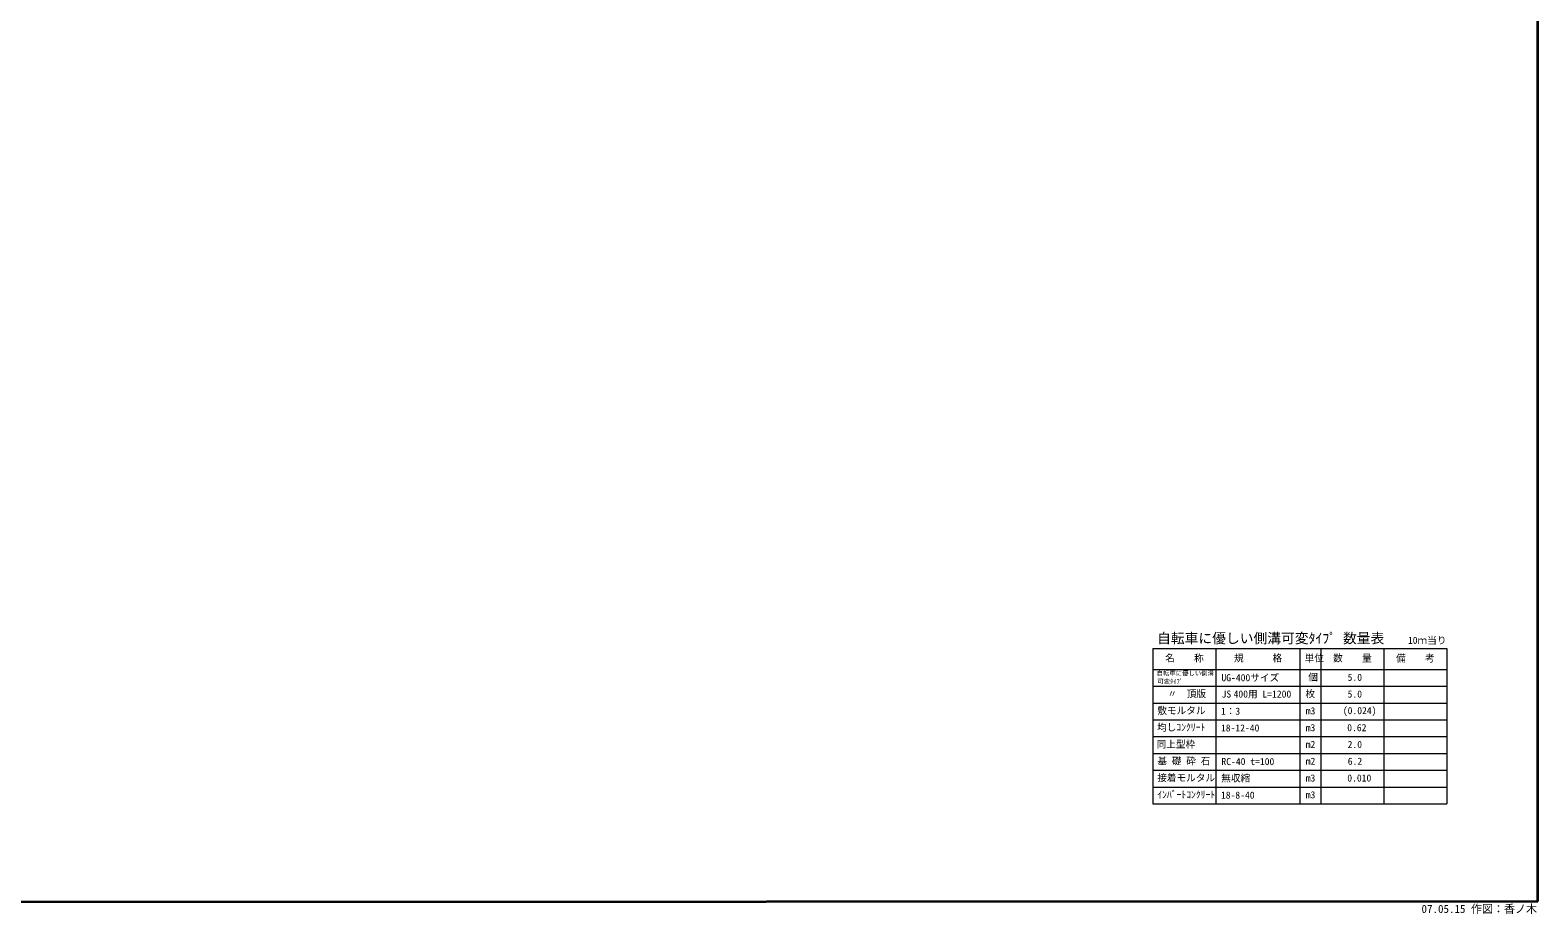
# Model space of a CAD drawing. Units: millimetres on the paper. Extents: x 15 to 1219, y 10 to 859.
# Drawn here: x 500 to 1219, y 10 to 431 of the extents above; entities that cross this region are included whole.
import ezdxf
from ezdxf.enums import TextEntityAlignment as Align

# ---------------------------------------------------------------- set-up
doc = ezdxf.new("R2010")
doc.units = ezdxf.units.MM
doc.layers.add('D-BMK-HTXT', color=7, linetype='Continuous', lineweight=13)
doc.layers.add('D-STR（構造物）', color=1, linetype='Continuous', lineweight=35)
doc.layers.add('D-STR-DIM（寸法）2', color=7, linetype='Continuous')
doc.styles.add('ＭＳ ゴシック', font='')
doc.styles.get('ＭＳ ゴシック').set_extended_font_data('MS Gothic')

msp = doc.modelspace()

# ---------------------------------------------------------------- linework, layer by layer
at = {"layer": 'D-BMK-HTXT'}
for p, q in [((1035.234, 136.405), (1035.234, 62.405)), ((1035.234, 136.405), (1175.234, 136.405)), ((1065.234, 136.405), (1065.234, 62.405)), ((1105.234, 136.405), (1105.234, 62.405)), ((1115.234, 136.405), (1115.234, 62.405)), ((1145.234, 136.405), (1145.234, 62.405)), ((1175.234, 136.405), (1175.234, 62.405)), ((1035.234, 126.405), (1175.234, 126.405)), ((1035.234, 118.405), (1175.234, 118.405)), ((1035.234, 110.405), (1175.234, 110.405)), ((1035.234, 102.405), (1175.234, 102.405)), ((1035.234, 94.405), (1175.234, 94.405)), ((1035.234, 86.405), (1175.234, 86.405)), ((1035.234, 78.405), (1175.234, 78.405)), ((1035.234, 70.405), (1175.234, 70.405)), ((1035.234, 62.405), (1175.234, 62.405))]:
    msp.add_line(p, q, dxfattribs=at)
at = {"layer": 'D-STR（構造物）', "color": 2}
for q in [(1218.692, 858.596), (15.125, 15.346)]:
    msp.add_line((1218.692, 15.923), q, dxfattribs=at)

# ---------------------------------------------------------------- texts
at = {"layer": 'D-BMK-HTXT', "style": 'ＭＳ ゴシック'}
for s, height, p in [('自転車に優しい側溝可変ﾀｲﾌﾟ 数量表', 4.811, (1037.236, 137.445)), ('10ｍ当り', 3.367, (1156.774, 137.601)), ('名\u3000\u3000称', 3.367, (1041.07, 129.123)), ('規\u3000\u3000\u3000格', 3.367, (1073.874, 129.141)), ('単位', 3.367, (1107.554, 129.105)), ('数\u3000\u3000量', 3.367, (1121.124, 129.141)), ('備\u3000\u3000考', 3.367, (1151.141, 129.101)), ('自転車に優しい側溝', 2.165, (1037.016, 122.876)), ('可変ﾀｲﾌﾟ', 2.165, (1037.359, 119)), ('UG-400サイズ', 3.367, (1067.882, 119.811)), ('個', 3.367, (1109.266, 120.087)), ('5.0', 3.367, (1128.024, 120.007)), ('\u3000〃\u3000頂版', 3.367, (1037.553, 112.15)), ('JS', 3.367, (1067.967, 112.013)), ('400用 L=1200', 3.367, (1073.668, 112.013)), ('枚', 3.367, (1107.933, 112.15)), ('5.0', 3.367, (1128.024, 112.007)), ('敷モルタル', 3.367, (1037.34, 104.15)), ('1：3', 3.367, (1067.651, 103.855)), ('m3', 3.367, (1108.058, 104.007)), ('(0.024)', 3.367, (1125.745, 104.124)), ('均しｺﾝｸﾘｰﾄ', 3.367, (1037.216, 96.168)), ('18-12-40', 3.367, (1067.651, 95.855)), ('m3', 3.367, (1108.058, 96.007)), ('0.62', 3.367, (1127.836, 96.007)), ('同上型枠', 3.367, (1037.02, 88.123)), ('m2', 3.367, (1108.049, 88.007)), ('2.0', 3.367, (1128.024, 88.007)), ('基 礎 砕 石', 3.367, (1037.34, 80.114)), ('RC-40 t=100', 3.367, (1067.883, 79.855)), ('m2', 3.367, (1108.049, 80.007)), ('6.2', 3.367, (1128.096, 80.007)), ('接着モルタル', 3.367, (1037.304, 72.114)), ('無収縮', 3.367, (1067.776, 71.936)), ('m3', 3.367, (1108.058, 72.007)), ('0.010', 3.367, (1127.868, 72.007)), ('ｲﾝﾊﾞｰﾄｺﾝｸﾘｰﾄ', 3.367, (1037.322, 64.079)), ('18-8-40', 3.367, (1067.651, 63.855)), ('m3', 3.367, (1108.058, 64.007))]:
    msp.add_text(s, height=height, dxfattribs=at).set_placement(p, align=Align.BOTTOM_LEFT)
at = {"layer": 'D-STR-DIM（寸法）2', "style": 'ＭＳ ゴシック'}
msp.add_text('07.05.15 作図：香ノ木', height=3.848, dxfattribs=at).set_placement((1163.254, 9.256), align=Align.BOTTOM_LEFT)

doc.saveas('drawing.dxf')
